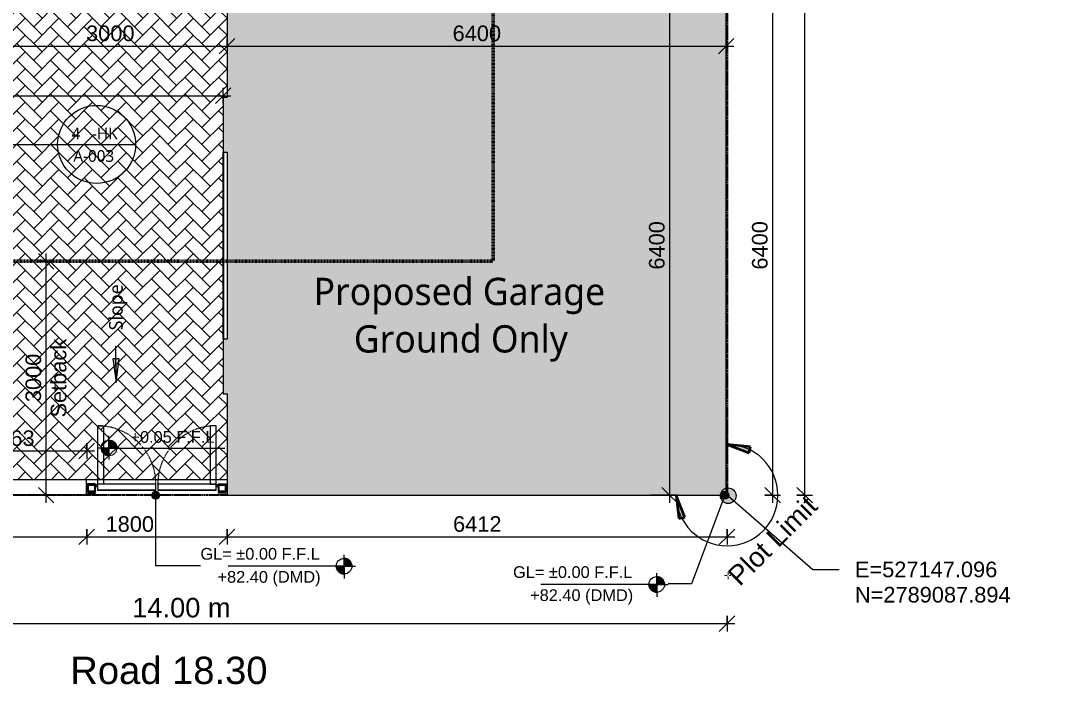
# Model space of a CAD drawing. Header units: millimetres. Extents: x -11775 to 1045055, y -409013 to 338495.
# Drawn here: x -2323 to 10894, y -20505 to -11991 of the extents above; entities that cross this region are included whole.
import ezdxf

# ---------------------------------------------------------------- set-up
doc = ezdxf.new("R2010")
doc.units = ezdxf.units.MM
for name, pattern in [('Dash dot2', [6, 3, -1.5, 0, -1.5]), ('Dash_2_', [6, 3, -3]), ('Double dash', [55, 20, -5, 10, -5, 10, -5])]:
    doc.linetypes.add(name, pattern=pattern)
for name, color, linetype, lineweight in [('A-ANNO-DIMS', 211, 'Continuous', 9), ('A-ANNO-DIMS-100', 211, 'Continuous', 9), ('A-ANNO-NOTE', 131, 'Continuous', 9), ('A-DETL', 90, 'Continuous', 9), ('A-DETL-GENF', 92, 'Continuous', 9), ('A-DETL-THIN', 151, 'Continuous', 9), ('A-DOOR', 31, 'Continuous', 9), ('A-FLOR', 192, 'Continuous', 9), ('A-FLOR-PATT', 8, 'Continuous', 9), ('A-GENM', 13, 'Continuous', 9), ('A-WALL', 113, 'Continuous', 9), ('C-PROP-LINE', 91, 'Double dash', 25), ('G-ANNO-TEXT', 231, 'Continuous', 9), ('S-COLS', 52, 'Continuous', 9)]:
    doc.layers.add(name, color=color, linetype=linetype, lineweight=lineweight)
doc.styles.add('Arial', font='arial.ttf', dxfattribs={"height": 250})
doc.styles.add('Arial_1', font='arial.ttf', dxfattribs={"height": 150})
doc.styles.add('Arial_2', font='arial.ttf', dxfattribs={"height": 200})
doc.styles.add('Arial_4', font='arial.ttf', dxfattribs={"height": 350})
doc.styles.add('Arial_5', font='arial.ttf', dxfattribs={"height": 250})
doc.styles.add('Lucida Sans Unicode_1', font='l_10646.ttf', dxfattribs={"height": 350})
doc.styles.add('Lucida Sans Unicode_2', font='l_10646.ttf', dxfattribs={"height": 175})
doc.styles.add('Lucida Sans Unicode_3', font='l_10646.ttf', dxfattribs={"height": 150})
doc.dimstyles.new('Plot-dimension', dxfattribs={"dimscale": 304.8, "dimtxt": 255.06485, "dimasz": 0.656168, "dimexe": 0.328084, "dimexo": 0.0625, "dimgap": 0.016404, "dimtad": 1, "dimlfac": 0.001, "dimrnd": 0.01, "dimzin": 0, "dimdsep": 46, "dimtxsty": 'Arial', "dimblk1": 'OBLIQUE', "dimblk2": 'OBLIQUE', "dimsah": 1, "dimcen": 0.09, "dimdle": 0.328084, "dimazin": 0, "dimtfac": 1, "dimtdec": 4, "dimtix": 1, "dimtmove": 0, "dimatfit": 3, "dimfxl": 0.328084, "dimfxlon": 1, "dimtvp": 1, "dimtolj": 1, "dimtzin": 0, "dimarcsym": 2})
doc.dimstyles.new('Plot-limit-text', dxfattribs={"dimscale": 304.8, "dimtxt": 255.06485, "dimasz": 0.984252, "dimexe": 0.787402, "dimexo": 0.492126, "dimgap": 0.574147, "dimtad": 1, "dimdec": 0, "dimzin": 0, "dimdsep": 46, "dimtxsty": 'Arial_5', "dimsah": 1, "dimcen": 0.09, "dimazin": 0, "dimtfac": 1, "dimtdec": 4, "dimtix": 1, "dimtmove": 2, "dimatfit": 3, "dimfxl": 1, "dimtvp": 1, "dimtolj": 1, "dimtzin": 0, "dimarcsym": 2})
doc.dimstyles.new('Setback-dim', dxfattribs={"dimscale": 304.8, "dimtxt": 204.05188, "dimasz": 0.656168, "dimexe": 0.328084, "dimexo": 0.0625, "dimgap": 0.016404, "dimtad": 1, "dimdec": 0, "dimzin": 0, "dimdsep": 46, "dimtxsty": 'Arial_2', "dimblk1": 'OBLIQUE', "dimblk2": 'OBLIQUE', "dimsah": 1, "dimcen": 0.09, "dimdle": 0.328084, "dimazin": 0, "dimtfac": 1, "dimtdec": 4, "dimtix": 1, "dimtmove": 0, "dimatfit": 3, "dimfxl": 0.328084, "dimfxlon": 1, "dimtvp": 1, "dimtolj": 1, "dimtzin": 0, "dimarcsym": 2})
doc.dimstyles.new('Setingout-dim', dxfattribs={"dimscale": 304.8, "dimtxt": 204.05188, "dimasz": 0.656168, "dimexe": 0.328084, "dimexo": 0.0625, "dimgap": 0.016404, "dimtad": 1, "dimdec": 0, "dimzin": 0, "dimdsep": 46, "dimtxsty": 'Arial_2', "dimblk1": 'OBLIQUE', "dimblk2": 'OBLIQUE', "dimsah": 1, "dimcen": 0.09, "dimdle": 0.328084, "dimazin": 0, "dimtfac": 1, "dimtdec": 4, "dimtix": 1, "dimtmove": 0, "dimatfit": 3, "dimfxl": 0.328084, "dimfxlon": 1, "dimtvp": 1, "dimtolj": 1, "dimtzin": 0, "dimarcsym": 2})
doc.dimstyles.new('Setingout-dim_1', dxfattribs={"dimscale": 304.8, "dimtxt": 204.05188, "dimasz": 0.656168, "dimexe": 0.328084, "dimexo": 0.0625, "dimgap": 0.016404, "dimtad": 1, "dimdec": 0, "dimzin": 0, "dimdsep": 46, "dimtxsty": 'Arial_2', "dimblk1": 'OBLIQUE', "dimblk2": 'OBLIQUE', "dimsah": 1, "dimcen": 0.09, "dimdle": 0.328084, "dimazin": 0, "dimtfac": 1, "dimtdec": 4, "dimtix": 1, "dimtmove": 2, "dimatfit": 3, "dimfxl": 0.328084, "dimfxlon": 1, "dimtvp": 1, "dimtolj": 1, "dimtzin": 0, "dimarcsym": 2})

# ---------------------------------------------------------------- blocks, each defined once
blk = doc.blocks.new('garage-proj - garage-proj-757421-Settingout Plan')
at = {"layer": 'A-GENM', "lineweight": 25}
blk.add_line((274, -12578), (274, -14978), dxfattribs=at)
blk = doc.blocks.new('Double_Gate_14354 - 12_ W x 7_ H-1332395-Settingout Plan')
at = {"layer": 'A-DOOR'}
for p, q in [((-748, 986), (-748, 238)), ((-748, 986), (-671, 986)), ((-671, 986), (-671, 238)), ((773, 986), (697, 986)), ((697, 986), (697, 238)), ((773, 238), (773, 986)), ((-780, 241), (-882, 241)), ((-882, 241), (-882, 237)), ((-882, 237), (-780, 237)), ((-780, 237), (-780, 241)), ((-748, 241), (-603, 241)), ((-748, 238), (-748, 241)), ((-671, 238), (-748, 238)), ((-603, 238), (-748, 238)), ((0, 238), (-748, 238)), ((-748, 238), (-748, 162)), ((-748, 162), (-603, 162)), ((-748, 159), (-748, 162)), ((-748, 162), (0, 162)), ((-603, 159), (-748, 159)), ((-603, 241), (-603, 238)), ((-603, 162), (-603, 159)), ((-598, 241), (-453, 241)), ((-598, 238), (-598, 241)), ((-453, 238), (-598, 238)), ((-598, 162), (-453, 162)), ((-598, 159), (-598, 162)), ((-453, 159), (-598, 159)), ((-453, 241), (-453, 238)), ((-453, 162), (-453, 159)), ((-448, 241), (-303, 241)), ((-448, 238), (-448, 241)), ((-303, 238), (-448, 238)), ((-448, 162), (-303, 162)), ((-448, 159), (-448, 162)), ((-303, 159), (-448, 159)), ((-303, 241), (-303, 238)), ((-303, 162), (-303, 159)), ((-298, 241), (-153, 241)), ((-298, 238), (-298, 241)), ((-153, 238), (-298, 238)), ((-298, 162), (-153, 162)), ((-298, 159), (-298, 162)), ((-153, 159), (-298, 159)), ((-153, 241), (-153, 238)), ((-153, 162), (-153, 159)), ((-148, 241), (-3, 241)), ((-148, 238), (-148, 241)), ((-3, 238), (-148, 238)), ((-148, 162), (-3, 162)), ((-148, 159), (-148, 162)), ((-3, 159), (-148, 159)), ((-3, 241), (-3, 238)), ((-3, 162), (-3, 159)), ((0, 162), (0, 238)), ((25, 241), (170, 241)), ((25, 237), (25, 241)), ((170, 237), (25, 237)), ((25, 237), (25, 161)), ((773, 237), (25, 237)), ((25, 161), (773, 161)), ((28, 162), (173, 162)), ((28, 159), (28, 162)), ((173, 159), (28, 159)), ((170, 241), (170, 237)), ((173, 162), (173, 159)), ((175, 241), (320, 241)), ((175, 237), (175, 241)), ((320, 237), (175, 237)), ((178, 162), (323, 162)), ((178, 159), (178, 162)), ((323, 159), (178, 159)), ((320, 241), (320, 237)), ((323, 162), (323, 159)), ((325, 241), (470, 241)), ((325, 237), (325, 241)), ((470, 237), (325, 237)), ((328, 162), (473, 162)), ((328, 159), (328, 162)), ((473, 159), (328, 159)), ((470, 241), (470, 237)), ((473, 162), (473, 159)), ((475, 241), (620, 241)), ((475, 237), (475, 241)), ((620, 237), (475, 237)), ((478, 162), (623, 162)), ((478, 159), (478, 162)), ((623, 159), (478, 159)), ((620, 241), (620, 237)), ((623, 162), (623, 159)), ((625, 241), (770, 241)), ((625, 237), (625, 241)), ((770, 237), (625, 237)), ((628, 162), (773, 162)), ((628, 159), (628, 162)), ((773, 159), (628, 159)), ((697, 238), (773, 238)), ((770, 241), (770, 237)), ((773, 161), (773, 237)), ((773, 162), (773, 159)), ((806, 237), (806, 241)), ((806, 241), (907, 241)), ((907, 237), (806, 237)), ((907, 241), (907, 237)), ((-773, 112), (-875, 112)), ((-875, 112), (-875, 109)), ((-875, 109), (-773, 109)), ((-773, 109), (-773, 112)), ((798, 109), (798, 112)), ((798, 112), (900, 112)), ((900, 109), (798, 109)), ((900, 112), (900, 109))]:
    blk.add_line(p, q, dxfattribs=at)
at = {"layer": 'A-DOOR', "linetype": 'Dash_2_'}
for centre, start, end in [((-748, 238), 360, 90), ((773, 238), 90, 180)]:
    blk.add_arc(centre, 748, start, end, dxfattribs=at)
at = {"layer": 'A-DOOR'}
for centre, start, end in [((-760, 218), 0, 180), ((-760, 218), 165, 180), ((-760, 218), 165, 180), ((-760, 218), 165, 180), ((-760, 218), 180, 360), ((-760, 218), 180, 225), ((-760, 218), 180, 225), ((-760, 218), 180, 225), ((-760, 218), 0, 135), ((-760, 218), 0, 135), ((-760, 218), 0, 135), ((-760, 218), 240, 330), ((-760, 218), 240, 330), ((-760, 218), 240, 330), ((-760, 218), 345, 360), ((-760, 218), 345, 360), ((-760, 218), 345, 360), ((786, 218), 360, 180), ((786, 218), 60, 180), ((786, 218), 60, 180), ((786, 218), 165, 180), ((786, 218), 180, 360), ((786, 218), 195, 225), ((786, 218), 195, 225), ((786, 218), 195, 225), ((786, 218), 60, 150), ((786, 218), 231.0079, 315), ((786, 218), 231.0079, 315), ((786, 218), 231.0079, 315), ((786, 218), 15, 45), ((786, 218), 15, 45), ((786, 218), 15, 45), ((786, 218), 330, 0), ((786, 218), 330, 360), ((786, 218), 345, 0)]:
    blk.add_arc(centre, 12.7, start, end, dxfattribs=at)
at = {"layer": 'S-COLS'}
for p, q in [((-875, 237), (-875, 136)), ((-773, 237), (-875, 237)), ((-875, 136), (-773, 136)), ((-863, 226), (-785, 226)), ((-863, 148), (-863, 226)), ((-785, 148), (-863, 148)), ((-785, 226), (-785, 148)), ((-773, 136), (-773, 237)), ((900, 237), (798, 237)), ((798, 237), (798, 136)), ((798, 136), (900, 136)), ((810, 148), (810, 226)), ((810, 226), (888, 226)), ((888, 148), (810, 148)), ((888, 226), (888, 148)), ((900, 136), (900, 237))]:
    blk.add_line(p, q, dxfattribs=at)
blk = doc.blocks.new('Family - ___-757194-Settingout Plan')
at = {"layer": 'C-PROP-LINE'}
for p, q in [((6736, 12922), (6736, -18078)), ((324, -18078), (-7264, -18078)), ((6736, -18078), (6724, -18078))]:
    blk.add_line(p, q, dxfattribs=at)
blk = doc.blocks.new('SECTION-MARK-SETTING - Name___Area_Vol_Perim-646657-Settingout Plan')
at = {"layer": 'A-ANNO-NOTE'}
blk.add_line((-5, 0), (5, 0), dxfattribs=at)
blk.add_circle((0, 0), 5, dxfattribs=at)
blk = doc.blocks.new('DIMBLOCK13-Settingout Plan')
at = {"layer": 'A-ANNO-DIMS-100', "transparency": 16777216}
for p, q in [((-2676, -12319), (-2576, -12219)), ((-2676, -12219), (-2676, -12419)), ((-2676, -12319), (-2676, -12219)), ((324, -12319), (424, -12219)), ((324, -12219), (324, -12419)), ((324, -12319), (324, -12219)), ((-2676, -12319), (-2776, -12419)), ((-2676, -12319), (424, -12319)), ((324, -12319), (224, -12419))]:
    blk.add_line(p, q, dxfattribs=at)
at = {"layer": 'A-ANNO-DIMS-100', "color": 0, "transparency": 16777216, "insert": (-1484, -12054), "char_height": 200, "width": 738.35, "attachment_point": 1, "line_spacing_factor": 0.941778, "style": 'Arial_2'}
blk.add_mtext('3000', dxfattribs=at)
blk = doc.blocks.new('_Oblique')
at = {"color": 0, "linetype": 'ByBlock', "lineweight": -2}
blk.add_line((-0.5, -0.5), (0.5, 0.5), dxfattribs=at)
blk = doc.blocks.new('125-lvl - BEL-LVL-1026112-Settingout Plan')
at = {"layer": 'A-ANNO-NOTE'}
h = blk.add_hatch(color=256, dxfattribs=at)
edge = h.paths.add_edge_path()
edge.add_line((0, 0), (0, -1))
edge.add_arc((0, 0), 1, 180, 270, ccw=False)
edge.add_line((-1, 0), (0, 0))
h = blk.add_hatch(color=256, dxfattribs=at)
edge = h.paths.add_edge_path()
edge.add_line((0, 0), (0, 1))
edge.add_arc((0, 0), 1, 0, 90, ccw=False)
edge.add_line((1, 0), (0, 0))
for p, q in [((0, 0), (0, 1.58)), ((0, 0), (-1.45, 0)), ((0, 0), (-1, 0)), ((0, 1), (0, 0)), ((0, 0), (2.78, 0)), ((0, 0), (0, -1.46)), ((0, -1), (0, 0)), ((0, 0), (1, 0)), ((2.78, 0), (14.85, 0))]:
    blk.add_line(p, q, dxfattribs=at)
blk.add_circle((0, 0), 1, dxfattribs=at)
for start, end in [(0, 90), (180, 270)]:
    blk.add_arc((0, 0), 1, start, end, dxfattribs=at)
blk = doc.blocks.new('DIMBLOCK21-Settingout Plan')
at = {"layer": 'A-ANNO-DIMS-100', "transparency": 16777216}
for p, q in [((-1996, -15078), (-2096, -14978)), ((-1996, -18178), (-1996, -14978)), ((-2096, -15078), (-1896, -15078)), ((-1996, -15078), (-2096, -15078)), ((-1996, -15078), (-1896, -15178)), ((-1996, -18078), (-2096, -17978)), ((-2096, -18078), (-1896, -18078)), ((-1996, -18078), (-2096, -18078)), ((-1996, -18078), (-1896, -18178))]:
    blk.add_line(p, q, dxfattribs=at)
at = {"layer": 'A-ANNO-DIMS-100', "color": 0, "transparency": 16777216, "char_height": 200, "attachment_point": 1, "rotation": 90, "line_spacing_factor": 0.941778, "style": 'Arial_2'}
for s, insert, width in [('Setback', (-1937, -17082), 1209.24), ('3000', (-2261, -16885), 738.35)]:
    blk.add_mtext(s, dxfattribs=dict(at, insert=insert, width=width))
blk = doc.blocks.new('DIMBLOCK24-Settingout Plan')
at = {"layer": 'A-ANNO-DIMS-100', "transparency": 16777216}
for p, q in [((7731, 12922), (7631, 13022)), ((7731, -18178), (7731, 13022)), ((7631, 12922), (7831, 12922)), ((7731, 12922), (7631, 12922)), ((7731, 12922), (7831, 12822)), ((7731, -18078), (7631, -17978)), ((7631, -18078), (7831, -18078)), ((7731, -18078), (7631, -18078)), ((7731, -18078), (7831, -18178))]:
    blk.add_line(p, q, dxfattribs=at)
at = {"layer": 'A-ANNO-DIMS-100', "color": 0, "transparency": 16777216, "insert": (7402, -3206), "char_height": 250, "width": 1506.84, "attachment_point": 1, "rotation": 90, "line_spacing_factor": 0.941778, "style": 'Arial'}
blk.add_mtext('31.00 m', dxfattribs=at)
blk = doc.blocks.new('DIMBLOCK25-Settingout Plan')
at = {"layer": 'A-ANNO-DIMS-100', "transparency": 16777216}
for p, q in [((-7264, -19726), (-7164, -19626)), ((-7264, -19626), (-7264, -19826)), ((-7264, -19726), (-7264, -19626)), ((6736, -19726), (6836, -19626)), ((6736, -19626), (6736, -19826)), ((6736, -19726), (6736, -19626)), ((-7364, -19726), (6836, -19726)), ((-7264, -19726), (-7364, -19826)), ((6736, -19726), (6636, -19826))]:
    blk.add_line(p, q, dxfattribs=at)
at = {"layer": 'A-ANNO-DIMS-100', "color": 0, "transparency": 16777216, "insert": (-892, -19396), "char_height": 250, "width": 1506.84, "attachment_point": 1, "line_spacing_factor": 0.941778, "style": 'Arial'}
blk.add_mtext('14.00 m', dxfattribs=at)
blk = doc.blocks.new('DIMBLOCK27-Settingout Plan')
at = {"layer": 'A-ANNO-DIMS-100', "lineweight": 35, "transparency": 16777216}
for points in [[(6736, -17427), (7019, -17535), (7037, -17458)], [(6085, -18078), (6116, -18379), (6193, -18361)]]:
    blk.add_hatch(color=256, dxfattribs=at).paths.add_polyline_path(points)
at = {"layer": 'A-ANNO-DIMS-100', "transparency": 16777216}
for p, q in [((6736, -17427), (6736, -17097)), ((6736, -17427), (6736, -17667)), ((6085, -18078), (5755, -18078)), ((6085, -18078), (6085, -18078)), ((6085, -18078), (6325, -18078))]:
    blk.add_line(p, q, dxfattribs=at)
at = {"layer": 'A-ANNO-DIMS-100', "lineweight": 35, "transparency": 16777216}
for p, q in [((6736, -17427), (7019, -17535)), ((7037, -17458), (6736, -17427)), ((7019, -17535), (7037, -17458)), ((6085, -18078), (6116, -18379)), ((6193, -18361), (6085, -18078)), ((6116, -18379), (6193, -18361))]:
    blk.add_line(p, q, dxfattribs=at)
at = {"layer": 'A-ANNO-DIMS-100', "transparency": 16777216}
blk.add_arc((6736, -18078), 651, 180, 90, dxfattribs=at)
blk.add_arc((6736, -18078), 651, 180, 90, dxfattribs=at)
at = {"layer": 'A-ANNO-DIMS-100', "color": 0, "transparency": 16777216, "insert": (6722, -19080), "char_height": 250, "width": 1723.45, "attachment_point": 1, "rotation": 45, "line_spacing_factor": 0.941778, "style": 'Arial_5'}
blk.add_mtext('\u200c\u200dPlot Limit', dxfattribs=at)
blk = doc.blocks.new('DIMBLOCK33-Settingout Plan')
at = {"layer": 'A-ANNO-DIMS-100', "transparency": 16777216}
for p, q in [((5999, -11678), (5899, -11578)), ((5999, -11578), (5999, -18178)), ((6099, -11678), (5899, -11678)), ((5999, -11678), (6099, -11778)), ((5999, -11678), (6099, -11678)), ((5999, -18078), (5899, -17978)), ((6099, -18078), (5899, -18078)), ((5999, -18078), (6099, -18178)), ((5999, -18078), (6099, -18078))]:
    blk.add_line(p, q, dxfattribs=at)
at = {"layer": 'A-ANNO-DIMS-100', "color": 0, "transparency": 16777216, "insert": (5734, -15185), "char_height": 200, "width": 738.35, "attachment_point": 1, "rotation": 90, "line_spacing_factor": 0.941778, "style": 'Arial_2'}
blk.add_mtext('6400', dxfattribs=at)
blk = doc.blocks.new('DIMBLOCK34-Settingout Plan')
at = {"layer": 'A-ANNO-DIMS-100', "transparency": 16777216}
for p, q in [((324, -12319), (424, -12219)), ((324, -12219), (324, -12419)), ((324, -12319), (324, -12219)), ((6724, -12319), (6824, -12219)), ((6724, -12219), (6724, -12419)), ((6724, -12319), (6724, -12219)), ((224, -12319), (6824, -12319)), ((324, -12319), (224, -12419)), ((6724, -12319), (6624, -12419))]:
    blk.add_line(p, q, dxfattribs=at)
at = {"layer": 'A-ANNO-DIMS-100', "color": 0, "transparency": 16777216, "insert": (3216, -12054), "char_height": 200, "width": 738.35, "attachment_point": 1, "line_spacing_factor": 0.941778, "style": 'Arial_2'}
blk.add_mtext('6400', dxfattribs=at)
blk = doc.blocks.new('DIMBLOCK35-Settingout Plan')
at = {"layer": 'A-ANNO-DIMS-100', "transparency": 16777216}
for p, q in [((-7364, -18612), (-1476, -18612)), ((-7264, -18612), (-7364, -18712)), ((-7264, -18612), (-7164, -18512)), ((-7264, -18512), (-7264, -18712)), ((-7264, -18612), (-7264, -18512)), ((-1476, -18612), (-1576, -18712)), ((-1476, -18612), (-1376, -18512)), ((-1476, -18512), (-1476, -18712)), ((-1476, -18612), (-1476, -18512))]:
    blk.add_line(p, q, dxfattribs=at)
at = {"layer": 'A-ANNO-DIMS-100', "color": 0, "transparency": 16777216, "insert": (-4678, -18348), "char_height": 200, "width": 738.35, "attachment_point": 1, "line_spacing_factor": 0.941778, "style": 'Arial_2'}
blk.add_mtext('5788', dxfattribs=at)
blk = doc.blocks.new('DIMBLOCK36-Settingout Plan')
at = {"layer": 'A-ANNO-DIMS-100', "transparency": 16777216}
for p, q in [((-1476, -18612), (-1576, -18712)), ((-1476, -18612), (-1376, -18512)), ((-1476, -18512), (-1476, -18712)), ((-1476, -18612), (-1476, -18512)), ((-1476, -18612), (324, -18612)), ((324, -18612), (224, -18712)), ((324, -18612), (424, -18512)), ((324, -18512), (324, -18712)), ((324, -18612), (324, -18512))]:
    blk.add_line(p, q, dxfattribs=at)
at = {"layer": 'A-ANNO-DIMS-100', "color": 0, "transparency": 16777216, "insert": (-1234, -18348), "char_height": 200, "width": 738.35, "attachment_point": 1, "line_spacing_factor": 0.941778, "style": 'Arial_2'}
blk.add_mtext('1800', dxfattribs=at)
blk = doc.blocks.new('DIMBLOCK37-Settingout Plan')
at = {"layer": 'A-ANNO-DIMS-100', "transparency": 16777216}
for p, q in [((324, -18612), (224, -18712)), ((324, -18612), (424, -18512)), ((324, -18512), (324, -18712)), ((324, -18612), (324, -18512)), ((324, -18612), (6836, -18612)), ((6736, -18612), (6636, -18712)), ((6736, -18612), (6836, -18512)), ((6736, -18512), (6736, -18712)), ((6736, -18612), (6736, -18512))]:
    blk.add_line(p, q, dxfattribs=at)
at = {"layer": 'A-ANNO-DIMS-100', "color": 0, "transparency": 16777216, "insert": (3222, -18348), "char_height": 200, "width": 738.35, "attachment_point": 1, "line_spacing_factor": 0.941778, "style": 'Arial_2'}
blk.add_mtext('6412', dxfattribs=at)
blk = doc.blocks.new('DIMBLOCK43-Settingout Plan')
at = {"layer": 'A-ANNO-DIMS-100', "transparency": 16777216}
for p, q in [((7319, -11678), (7219, -11578)), ((7219, -11678), (7419, -11678)), ((7319, -11678), (7219, -11678)), ((7319, -11678), (7319, -18178)), ((7319, -11678), (7419, -11778)), ((7319, -18078), (7219, -17978)), ((7219, -18078), (7419, -18078)), ((7319, -18078), (7219, -18078)), ((7319, -18078), (7419, -18178))]:
    blk.add_line(p, q, dxfattribs=at)
at = {"layer": 'A-ANNO-DIMS-100', "color": 0, "transparency": 16777216, "insert": (7055, -15185), "char_height": 200, "width": 738.35, "attachment_point": 1, "rotation": 90, "line_spacing_factor": 0.941778, "style": 'Arial_2'}
blk.add_mtext('6400', dxfattribs=at)
blk = doc.blocks.new('DIMBLOCK46-Settingout Plan')
at = {"layer": 'A-ANNO-DIMS-100', "transparency": 16777216}
for p, q in [((-7264, -12955), (-7164, -12855)), ((-7264, -12855), (-7264, -13055)), ((-7264, -12955), (-7264, -12855)), ((274, -12955), (374, -12855)), ((274, -13055), (274, -12855)), ((-7364, -12955), (374, -12955)), ((-7264, -12955), (-7364, -13055)), ((274, -12955), (174, -13055)), ((274, -12955), (274, -13055))]:
    blk.add_line(p, q, dxfattribs=at)
at = {"layer": 'A-ANNO-DIMS-100', "color": 0, "transparency": 16777216, "insert": (-3803, -12690), "char_height": 200, "width": 738.35, "attachment_point": 1, "line_spacing_factor": 0.941778, "style": 'Arial_2'}
blk.add_mtext('7538', dxfattribs=at)
blk = doc.blocks.new('DIMBLOCK59-Settingout Plan')
at = {"layer": 'A-ANNO-DIMS-100', "transparency": 16777216}
for p, q in [((-3439, -17511), (-3339, -17411)), ((-3439, -17611), (-3439, -17411)), ((-1476, -17511), (-1376, -17411)), ((-1476, -17411), (-1476, -17611)), ((-1476, -17511), (-1476, -17411)), ((-3439, -17511), (-3539, -17611)), ((-3439, -17511), (-1376, -17511)), ((-3439, -17511), (-3439, -17611)), ((-1476, -17511), (-1576, -17611))]:
    blk.add_line(p, q, dxfattribs=at)
at = {"layer": 'A-ANNO-DIMS-100', "color": 0, "transparency": 16777216, "insert": (-2765, -17247), "char_height": 200, "width": 738.35, "attachment_point": 1, "line_spacing_factor": 0.941778, "style": 'Arial_2'}
blk.add_mtext('1963', dxfattribs=at)

msp = doc.modelspace()

# ---------------------------------------------------------------- hatches: boundary and pattern name
at = {"layer": 'A-ANNO-NOTE'}
h = msp.add_hatch(color=256, dxfattribs=at)
edge = h.paths.add_edge_path()
edge.add_arc((-592.207, -18079.067), 50, 0, 360)
h = msp.add_hatch(color=256, dxfattribs=at)
edge = h.paths.add_edge_path()
edge.add_arc((6707.791, -18079.067), 50, 0, 360)
at = {"layer": 'A-DETL-GENF'}
msp.add_hatch(color=9, dxfattribs=at).paths.add_polyline_path([(4828.583, -18077.829), (6723.647, -18077.829), (6723.647, -11677.869), (323.649, -11677.869), (323.649, -12977.849), (273.649, -12977.849), (273.649, -13677.849), (323.649, -13677.849), (323.649, -16077.849), (273.649, -16077.849), (273.649, -16777.849), (323.649, -16777.849), (323.649, -18077.829), (3570.316, -18077.829)])
at = {"layer": 'A-FLOR-PATT'}
h = msp.add_hatch(dxfattribs=at)
h.set_pattern_fill('FP_1', color=256, style=0, pattern_type=2)
h.set_pattern_definition([(45, (0, 0), (0, 215.5261), [457.2, -152.4]), (135, (107.76, 107.76), (1e-14, 215.5261), [457.2, -152.4])])
h.paths.add_polyline_path([(323.649, -17877.829), (323.649, -16777.849), (273.649, -16777.849), (273.649, -12977.849), (323.649, -12977.849), (323.649, -11677.869), (6736.147, -11677.869), (6736.147, -10012.83), (5736.147, -10012.83), (5736.147, -8377.83), (1035.647, -9578.114), (-1713.853, -9578.114), (-1713.853, -10212.83), (-2713.853, -10012.83), (-6038.853, -10012.83), (-7038.853, -10212.83), (-7038.853, -11062.83), (-2676.351, -11062.83), (-2676.351, -16727.829), (-6838.853, -16727.829), (-6838.853, -16827.83), (-6738.853, -16827.83), (-6738.853, -17627.83), (-6838.853, -17627.83), (-6838.853, -17777.829), (-3438.853, -17777.829), (-3438.853, -17877.829), (-204.486, -17877.829)])
h.paths.add_polyline_path([(-6741.853, -17624.83), (-6743.008, -16830.83), (-6838.853, -16830.83), (-6838.853, -16832.805), (-6743.008, -16832.805), (-6743.008, -17624.83)])
at = {"layer": 'G-ANNO-TEXT'}
msp.add_hatch(color=7, dxfattribs=at).paths.add_polyline_path([(-1097.535, -16631.121), (-1060.755, -16330.776), (-1139.743, -16331.49)])
h = msp.add_hatch(color=7, dxfattribs=at)
edge = h.paths.add_edge_path()
edge.add_arc((6750.293, -18085.323), 100, 0, 360)

# ---------------------------------------------------------------- linework, layer by layer
at = {"layer": 'A-ANNO-NOTE'}
for p, q in [((-2682.305, -13579.302), (-1848.261, -13579.302)), ((-592.207, -18079.067), (-592.207, -18980.309)), ((6707.791, -18079.067), (6279.214, -19214.813)), ((-592.207, -18980.309), (-17.571, -18980.309)), ((6279.214, -19214.813), (5979.424, -19214.813))]:
    msp.add_line(p, q, dxfattribs=at)
for centre in [(-592.207, -18079.067), (6707.791, -18079.067)]:
    msp.add_circle(centre, 50, dxfattribs=at)
at = {"layer": 'A-DETL', "linetype": 'Dash dot2', "lineweight": 50}
for p, q in [((3736.147, -15077.829), (3736.147, 9922.171)), ((-7263.853, -15077.829), (3736.147, -15077.829))]:
    msp.add_line(p, q, dxfattribs=at)
at = {"layer": 'A-DETL-THIN'}
for p, q in [((323.649, -11677.869), (323.649, -12977.849)), ((6723.647, -18077.829), (6723.647, -11677.869)), ((323.649, -12977.849), (273.649, -12977.849)), ((273.649, -12977.849), (273.649, -13677.849)), ((273.649, -13677.849), (323.649, -13677.849)), ((323.649, -13677.849), (323.649, -16077.849)), ((323.649, -16077.849), (273.649, -16077.849)), ((273.649, -16077.849), (273.649, -16777.849)), ((273.649, -16777.849), (323.649, -16777.849)), ((323.649, -16777.849), (323.649, -18077.829)), ((323.649, -18077.829), (6723.647, -18077.829))]:
    msp.add_line(p, q, dxfattribs=at)
at = {"layer": 'A-FLOR'}
msp.add_line((-1476.351, -17877.829), (323.649, -17877.829), dxfattribs=at)
at = {"layer": 'A-WALL'}
for p, q in [((-3438.853, -17877.829), (-1476.351, -17877.829)), ((-1476.351, -18077.829), (-1476.351, -17877.829)), ((-1476.351, -18077.829), (-7238.853, -18077.829))]:
    msp.add_line(p, q, dxfattribs=at)
at = {"layer": 'G-ANNO-TEXT', "color": 7}
for p, q in [((-1097.535, -16631.121), (-1101.737, -16166.674)), ((-1060.755, -16330.776), (-1139.743, -16331.49)), ((-1139.743, -16331.49), (-1097.535, -16631.121)), ((-1097.535, -16631.121), (-1060.755, -16330.776)), ((6750.293, -18085.323), (7833.781, -19030.697)), ((7833.781, -19030.697), (8171.899, -19030.697))]:
    msp.add_line(p, q, dxfattribs=at)
msp.add_circle((6750.293, -18085.323), 100, dxfattribs=at)

# ---------------------------------------------------------------- block references
at = {"layer": 'A-ANNO-NOTE', "xscale": 100, "yscale": 100, "zscale": 100}
for name, p in [('SECTION-MARK-SETTING - Name___Area_Vol_Perim-646657-Settingout Plan', (-1348.261, -13579.302)), ('125-lvl - BEL-LVL-1026112-Settingout Plan', (-1189.937, -17473.425))]:
    msp.add_blockref(name, p, dxfattribs=at)
at = {"layer": 'A-ANNO-NOTE', "xscale": 100, "yscale": 100, "zscale": 100, "rotation": 180}
for p in [(1825.188, -18988.528), (5834.041, -19223.032)]:
    msp.add_blockref('125-lvl - BEL-LVL-1026112-Settingout Plan', p, dxfattribs=at)
at = {"layer": 'A-DOOR'}
msp.add_blockref('Double_Gate_14354 - 12_ W x 7_ H-1332395-Settingout Plan', (-589.051, -18174.227), dxfattribs=at)
at = {"layer": 'A-GENM'}
msp.add_blockref('garage-proj - garage-proj-757421-Settingout Plan', (0, -1100), dxfattribs=at)
at = {"layer": 'C-PROP-LINE'}
msp.add_blockref('Family - ___-757194-Settingout Plan', (0, 0), dxfattribs=at)

# ---------------------------------------------------------------- texts
at = {"layer": 'A-ANNO-NOTE', "char_height": 150, "attachment_point": 1}
for s, insert, width, style in [('4', (-1669.782, -13363.087), 160.3375, 'Lucida Sans Unicode_3'), ('-HK', (-1407.845, -13363.087), 513.08, 'Lucida Sans Unicode_3'), ('A-003', (-1646.624, -13652.4), 809.70437, 'Lucida Sans Unicode_3'), ('+0.05 F.F.L', (-915.179, -17256.556), 1338.81813, 'Arial_1'), ('GL= ±0.00 F.F.L', (-17.571, -18755.221), 1899.99937, 'Arial_1'), ('GL= ±0.00 F.F.L', (3991.283, -18989.725), 1899.99937, 'Arial_1'), ('+82.40 (DMD)', (201.429, -19051.043), 1635.4425, 'Arial_1'), ('+82.40 (DMD)', (4210.283, -19285.547), 1635.4425, 'Arial_1')]:
    msp.add_mtext(s, dxfattribs=dict(at, insert=insert, width=width, style=style))
at = {"layer": 'G-ANNO-TEXT', "color": 7, "char_height": 350, "attachment_point": 1}
for s, insert, width, style in [('Proposed Garage', (1432.931, -15289.86), 4954.42875, 'Lucida Sans Unicode_1'), ('Ground Only', (1948.868, -15898.402), 3703.79625, 'Lucida Sans Unicode_1'), (' Road 18.30 ', (-1821.524, -20150.121), 3463.29, 'Arial_4')]:
    msp.add_mtext(s, dxfattribs=dict(at, insert=insert, width=width, style=style))
at = {"layer": 'G-ANNO-TEXT', "color": 7, "insert": (-1189.237, -15963.474), "char_height": 175, "width": 785.65375, "attachment_point": 1, "rotation": 90, "style": 'Lucida Sans Unicode_2'}
msp.add_mtext('Slope', dxfattribs=at)

# ---------------------------------------------------------------- dimensions: what is measured, and where the dimension line sits
at = {"layer": 'A-ANNO-DIMS'}
for base, p1, p2, dimstyle, override, picture, middle in [((7731.122, 12922.171), (7631.122, -18077.829), (7631.122, 12922.171), 'Plot-dimension', {"dimpost": '<> m', "dimfxl": 31000.00075}, 'DIMBLOCK24-Settingout Plan', (7598.394, -2577.829)), ((5998.629, -18077.829), (6098.629, -11677.869), (6098.629, -18077.829), 'Setingout-dim', {"dimpost": '<>', "dimfxl": 6399.960706}, 'DIMBLOCK33-Settingout Plan', (5891.515, -14877.849)), ((7319.196, -18077.829), (7219.196, -11677.869), (7219.196, -18077.829), 'Setingout-dim', {"dimpost": '<>', "dimfxl": 6399.960706}, 'DIMBLOCK43-Settingout Plan', (7212.081, -14877.849))]:
    dim = msp.add_linear_dim(base=base, p1=p1, p2=p2, angle=90, dimstyle=dimstyle, override=override, dxfattribs=at)
    dim.commit()
    dim.dimension.update_dxf_attribs({"geometry": picture, "text_midpoint": middle})
for base, p1, p2, dimstyle, override, picture, middle in [((323.649, -12318.904), (-2676.351, -12218.904), (323.649, -12218.904), 'Setingout-dim', {"dimpost": '<>', "dimfxl": 3000}, 'DIMBLOCK13-Settingout Plan', (-1176.351, -12211.721)), ((6723.647, -12318.904), (323.649, -12218.904), (6723.647, -12218.904), 'Setingout-dim', {"dimpost": '<>', "dimfxl": 6399.998032}, 'DIMBLOCK34-Settingout Plan', (3523.648, -12211.789)), ((273.649, -12954.8), (-7263.853, -12854.8), (273.649, -13054.8), 'Setingout-dim', {"dimpost": '<>', "dimfxl": 7540.1549}, 'DIMBLOCK46-Settingout Plan', (-3495.102, -12847.617)), ((-1476.351, -17511.33), (-3438.853, -17611.33), (-1476.351, -17411.33), 'Setingout-dim', {"dimpost": '<>', "dimfxl": 1972.666715}, 'DIMBLOCK59-Settingout Plan', (-2457.602, -17404.147)), ((-1476.351, -18612.383), (-7263.853, -18512.383), (-1476.351, -18512.383), 'Setingout-dim', {"dimpost": '<>', "dimfxl": 5787.501968}, 'DIMBLOCK35-Settingout Plan', (-4370.102, -18505.269)), ((6736.147, -18612.383), (323.649, -18512.383), (6736.147, -18512.383), 'Setingout-dim', {"dimpost": '<>', "dimfxl": 6412.498032}, 'DIMBLOCK37-Settingout Plan', (3529.898, -18505.269)), ((6736.147, -19725.651), (-7263.853, -19625.651), (6736.147, -19625.651), 'Plot-dimension', {"dimpost": '<> m', "dimfxl": 14000}, 'DIMBLOCK25-Settingout Plan', (-263.853, -19593.007))]:
    dim = msp.add_linear_dim(base=base, p1=p1, p2=p2, dimstyle=dimstyle, override=override, dxfattribs=at)
    dim.commit()
    dim.dimension.update_dxf_attribs({"geometry": picture, "text_midpoint": middle})
dim = msp.add_linear_dim(base=(-1996.471, -15077.829), p1=(-2096.471, -18077.829), p2=(-2096.471, -15077.829), angle=90, text='<>\\XSetback', dimstyle='Setback-dim', override={"dimpost": '<>', "dimfxl": 3000}, dxfattribs=at)
dim.commit()
dim.dimension.update_dxf_attribs({"geometry": 'DIMBLOCK21-Settingout Plan', "text_midpoint": (-1996.471, -16577.829)})
dim = msp.add_angular_dim_3p(base=(6736.147, -18728.696), center=(6736.147, -18077.829), p1=(5605.28, -18077.829), p2=(6736.147, -16946.962), text='\u200c\u200dPlot Limit', dimstyle='Plot-limit-text', override={"dimpost": '<>', "dimfxl": 1599.287188}, dxfattribs=at)
dim.commit()
dim.dimension.update_dxf_attribs({"geometry": 'DIMBLOCK27-Settingout Plan', "text_midpoint": (7449.562, -18588.133), "dimtype": 165, "text_rotation": 45})
dim = msp.add_linear_dim(base=(323.649, -18612.383), p1=(-1476.351, -18512.383), p2=(323.649, -18512.383), dimstyle='Setingout-dim_1', override={"dimpost": '<>', "dimfxl": 1800}, dxfattribs=at)
dim.commit()
dim.dimension.update_dxf_attribs({"geometry": 'DIMBLOCK36-Settingout Plan', "text_midpoint": (-864.947, -18481.071), "dimtype": 160})

# ---------------------------------------------------------------- next in the draw order: texts
at = {"layer": 'G-ANNO-TEXT', "color": 7, "insert": (8375.099, -18930.697), "char_height": 200, "width": 2260.75875, "attachment_point": 1, "style": 'Arial_2', "bg_fill": 3, "box_fill_scale": 1.25, "bg_fill_color": 256, "bg_fill_true_color": 13158600, "bg_fill_transparency": 0}
msp.add_mtext('E=527147.096', dxfattribs=at)

# ---------------------------------------------------------------- next in the draw order: texts
at = {"layer": 'G-ANNO-TEXT', "color": 7, "insert": (8375.099, -19254.812), "char_height": 200, "width": 2469.1975, "attachment_point": 1, "style": 'Arial_2', "bg_fill": 3, "box_fill_scale": 1.25, "bg_fill_color": 256, "bg_fill_true_color": 13158600, "bg_fill_transparency": 0}
msp.add_mtext('N=2789087.894', dxfattribs=at)

doc.saveas('drawing.dxf')
